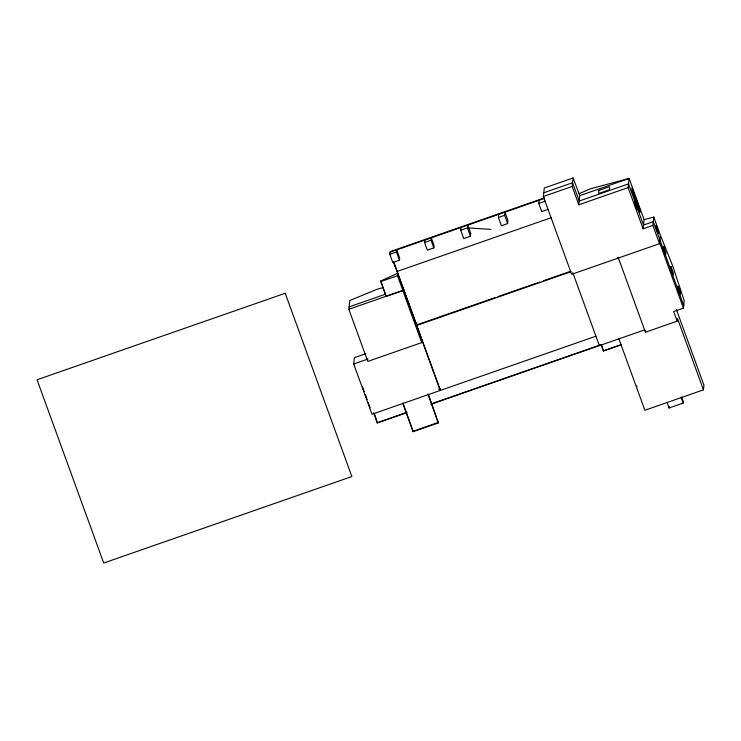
<?xml version="1.0" encoding="UTF-8"?>
<svg xmlns="http://www.w3.org/2000/svg" width="741" height="741" viewBox="0 0 741 741"><rect width="100%" height="100%" fill="white"/><g stroke="black" fill="none" stroke-linecap="round" stroke-linejoin="round"><path stroke-width="1.11" d="M416.618 324.929L421.99 340.202L421.731 342.601L367.795 361.404L348.826 309.266L349.798 300.513L376.965 289.296L383.384 287.48M595.931 336.21L371.991 414.238L353.716 363.998L354.411 357.644L365.684 353.716M380.763 281.552L380.828 280.95L397.778 273.197L397.491 275.726L402.882 290.537L386.154 296.372L380.763 281.552L397.491 275.726M399.445 260.202L396.454 252.005L396.685 249.902L399.677 258.1L399.445 260.202L392.813 262.518L389.822 254.311L390.118 251.653L544.385 197.893M386.154 296.372L380.828 280.95M406.828 412.654L377.336 422.935L374.335 413.413M421.731 342.601L402.761 290.472L402.965 288.629L421.935 340.767L393.851 262.258M394.99 266.223L395.055 265.667M402.882 290.537L403.169 288.017M433.818 247.892L431.03 240.223L431.29 237.842L434.078 245.503L433.818 247.892L427.344 250.143L424.556 242.483L424.815 240.093M416.831 322.993L416.553 325.494L570.968 271.678M438.339 422.916L428.122 394.175L438.339 422.916L413.154 431.697L402.937 402.947M470.452 236.24L467.432 227.941L467.738 225.134L470.757 233.434L470.452 236.24L463.727 238.583L460.707 230.284L461.022 227.478M507.604 223.597L504.593 215.316L504.936 212.167L507.946 220.457L507.604 223.597L501.388 225.764L498.378 217.484L498.73 214.334M548.044 209.397L541.736 211.593L538.763 203.404L539.115 200.265M653.775 217.057L652.849 225.384L643.086 228.793L644.096 219.642L653.775 217.057L660.435 235.369L659.509 243.696L571.654 274.318L543.348 196.504L544.283 188.019L573.089 177.979L579.823 195.624L578.814 204.775L628.099 187.593L629.109 178.442L590.42 188.807L579.017 193.688M578.814 204.775L572.154 186.463L573.089 177.979M621.18 344.871L603.507 351.03L601.303 344.621M618.003 258.164L618.114 257.155L645.43 332.227L677.172 321.159L677.469 318.445L703.441 389.849L644.874 410.264L618.892 338.859M636.63 387.608L636.825 385.783M645.43 332.227L645.624 330.412M681.664 396.972L683.332 401.548L683.156 403.113L669.058 408.022L669.234 406.466M677.172 321.159L673.671 311.553L683.434 308.145L684.239 300.827L672.606 265.658L660.435 235.369M703.441 389.849L703.95 385.264L676.44 309.645M543.755 192.78L572.561 182.74L579.221 201.052L628.516 183.87L643.503 225.069L653.266 221.661L683.73 305.431M543.348 196.504L572.154 186.463M390.053 252.209L544.366 198.431M389.822 254.311L396.454 252.005M424.556 242.483L431.03 240.223M460.707 230.284L467.432 227.941M498.378 217.484L504.593 215.316M538.763 203.404L545.07 201.209M579.823 195.624L629.109 178.442L644.096 219.642M396.917 271.521L551.323 217.669M349.094 306.885L385.765 294.103M348.826 309.266L402.761 290.472M417.646 324.586L448.564 313.804M449.241 313.573L489.477 299.549M490.07 299.345L495.136 297.576M498.174 296.52L539.698 282.043M543.709 280.654L546.691 279.607M547.108 279.468L570.079 271.456M353.716 363.998L368.055 358.996M438.57 389.377L440.617 388.664M377.364 422.666L406.855 412.385M433.077 403.252L600.21 345M430.864 404.28L601.275 344.889L603.507 351.03M644.651 329.884L599.367 345.667L572.839 272.744M603.535 350.762L620.541 344.834M413.209 431.179L438.394 422.398M469.072 227.987L490.922 229.377M403.428 289.147L416.618 324.947M659.62 242.687L683.434 308.145M652.849 225.384L659.509 243.696M628.099 187.593L643.086 228.793M681.164 397.621L683.156 403.113M667.067 402.53L669.058 408.022M393.767 262.416L440.432 390.405M421.99 340.202L440.265 390.433M402.882 403.465L413.154 431.697M373.612 412.718L377.336 422.935M362.451 386.7L364.248 391.637M365.332 394.582L367.128 399.519M368.296 402.761L370.092 407.698M393.415 261.749L394.907 265.991M598.83 190.446L598.811 193.457L609.537 189.715L609.556 186.704L598.83 190.446M632.129 188.121L631.934 189.909L640.039 212.241L640.233 210.444L632.129 188.121M634.805 201.719L634.574 203.794L636.825 209.972L637.056 207.888L634.805 201.719M656.202 225.375L655.97 227.45L658.212 233.619L658.443 231.544L656.202 225.375M663.63 246.392L663.399 248.467L665.65 254.645L665.872 252.57L663.63 246.392M671.003 266.612L670.772 268.687L673.013 274.865L673.245 272.781L671.003 266.612M678.117 286.267L677.895 288.351L680.136 294.52L680.368 292.445L678.117 286.267M285.211 293.269L37.05 379.762L103.712 563.021L351.873 476.537L285.211 293.269"/></g></svg>
